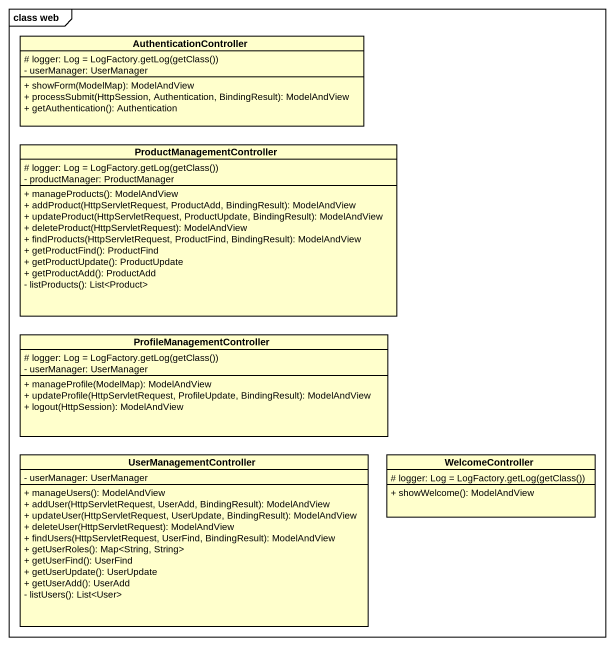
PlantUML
@startuml
mainframe class web
hide circle
hide empty members
skinparam classAttributeIconSize 0
class AuthenticationController {
  {field} # logger: Log = LogFactory.getLog(getClass())
  - userManager: UserManager
  + showForm(ModelMap): ModelAndView
  + processSubmit(HttpSession, Authentication, BindingResult): ModelAndView
  + getAuthentication(): Authentication
}
class ProductManagementController {
  {field} # logger: Log = LogFactory.getLog(getClass())
  - productManager: ProductManager
  + manageProducts(): ModelAndView
  + addProduct(HttpServletRequest, ProductAdd, BindingResult): ModelAndView
  + updateProduct(HttpServletRequest, ProductUpdate, BindingResult): ModelAndView
  + deleteProduct(HttpServletRequest): ModelAndView
  + findProducts(HttpServletRequest, ProductFind, BindingResult): ModelAndView
  + getProductFind(): ProductFind
  + getProductUpdate(): ProductUpdate
  + getProductAdd(): ProductAdd
  - listProducts(): List<Product>
}
class ProfileManagementController {
  {field} # logger: Log = LogFactory.getLog(getClass())
  - userManager: UserManager
  + manageProfile(ModelMap): ModelAndView
  + updateProfile(HttpServletRequest, ProfileUpdate, BindingResult): ModelAndView
  + logout(HttpSession): ModelAndView
}
class UserManagementController {
  - userManager: UserManager
  + manageUsers(): ModelAndView
  + addUser(HttpServletRequest, UserAdd, BindingResult): ModelAndView
  + updateUser(HttpServletRequest, UserUpdate, BindingResult): ModelAndView
  + deleteUser(HttpServletRequest): ModelAndView
  + findUsers(HttpServletRequest, UserFind, BindingResult): ModelAndView
  + getUserRoles(): Map<String, String>
  + getUserFind(): UserFind
  + getUserUpdate(): UserUpdate
  + getUserAdd(): UserAdd
  - listUsers(): List<User>
}
class WelcomeController {
  {field} # logger: Log = LogFactory.getLog(getClass())
  + showWelcome(): ModelAndView
}
@enduml
